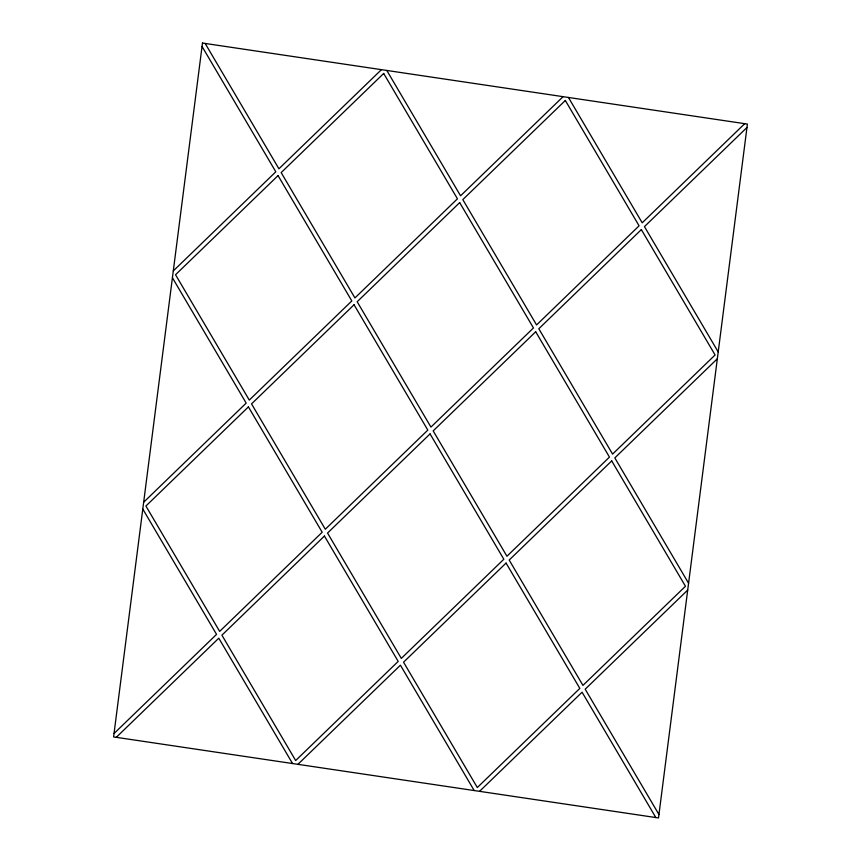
<?xml version="1.0" encoding="UTF-8"?>
<svg xmlns="http://www.w3.org/2000/svg" width="861" height="861" viewBox="0 0 861 861"><rect width="100%" height="100%" fill="white"/><g stroke="black" fill="none" stroke-linecap="round" stroke-linejoin="round"><path stroke-width="1.29" d="M173.287 270.935L275.811 171.802L202.044 46.462M381.445 69.655L278.921 168.788L205.166 43.448M143.658 502.232L246.181 403.099L172.415 277.748M563.083 96.669L460.57 195.802L386.804 70.451M114.029 733.518L216.552 634.385L142.786 509.045M744.722 123.672L642.209 222.805L568.443 97.465M116.278 737.328L218.791 638.195L292.557 763.535M746.971 127.482L644.448 226.615L718.214 351.955M297.917 764.331L400.43 665.198L474.196 790.549M717.342 358.768L614.819 457.901L688.585 583.252M479.555 791.345L582.079 692.212L655.834 817.552M687.713 590.065L585.189 689.198L658.956 814.538M202.486 43.05L113.598 736.93L658.514 817.95L747.402 124.07L202.486 43.05M278.049 175.612L175.536 274.745L249.292 400.085L351.815 300.952L278.049 175.612M383.683 73.465L281.17 172.598L354.936 297.938L457.449 198.805L383.683 73.465M248.42 406.898L145.907 506.031L219.663 631.382L322.186 532.249L248.42 406.898M354.054 304.762L251.541 403.895L325.297 529.235L427.82 430.102L354.054 304.762M459.688 202.615L357.175 301.748L430.941 427.088L533.454 327.955L459.688 202.615M565.333 100.468L462.809 199.601L536.575 324.952L639.088 225.819L565.333 100.468M324.425 536.048L221.912 635.181L295.667 760.532L398.191 661.399L324.425 536.048M430.059 433.912L327.546 533.045L401.312 658.385L503.825 559.252L430.059 433.912M535.703 331.765L433.18 430.898L506.946 556.238L609.459 457.105L535.703 331.765M641.337 229.618L538.814 328.751L612.58 454.102L715.093 354.969L641.337 229.618M506.064 563.062L403.551 662.195L477.317 787.535L579.83 688.402L506.064 563.062M611.708 460.915L509.185 560.048L582.951 685.388L685.464 586.255L611.708 460.915"/></g></svg>
